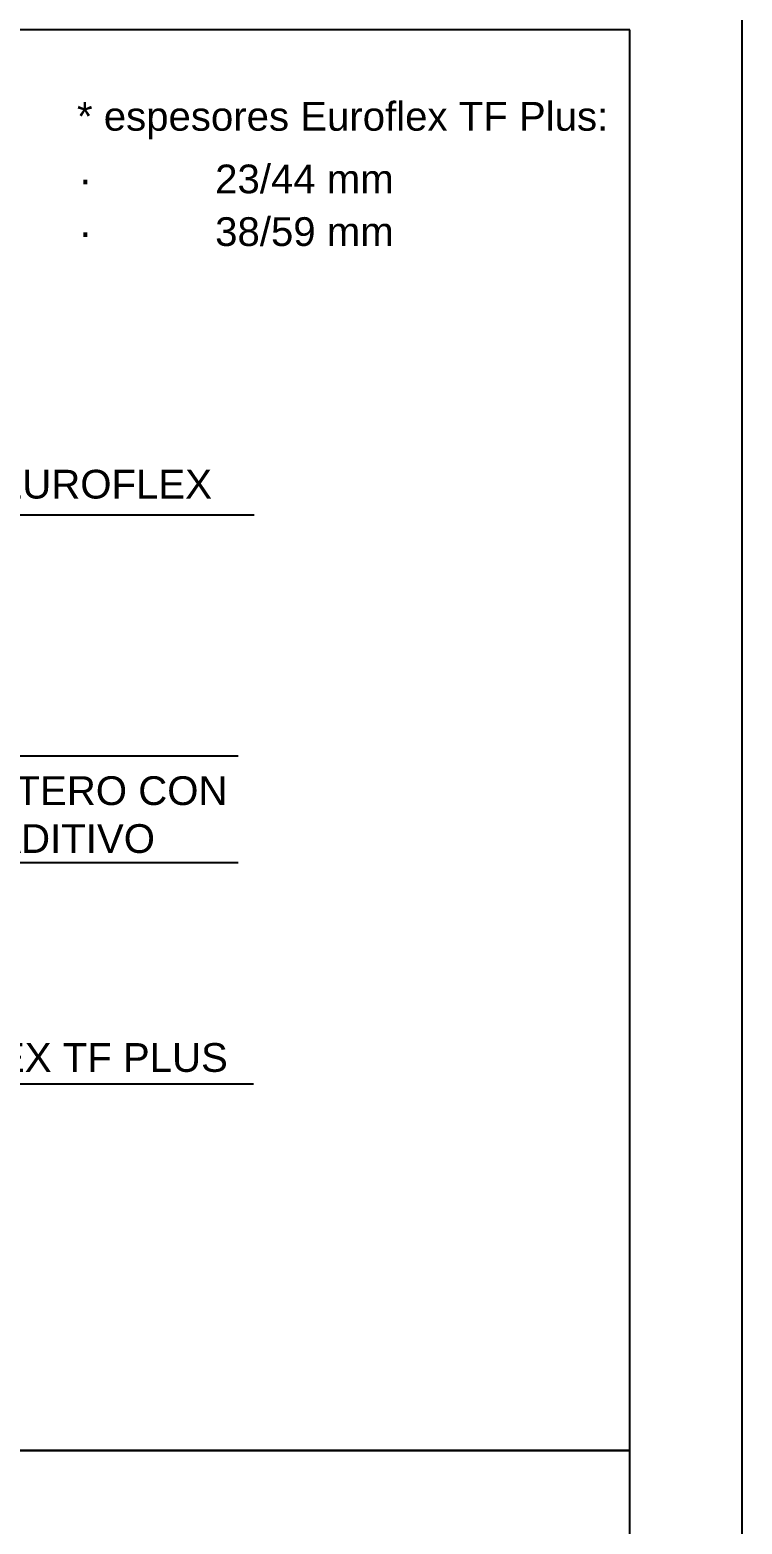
# Model space of a CAD drawing. Header units: millimetres. Extents: x 441156 to 441876, y 4514765 to 4515211.
# Drawn here: x 441495.12 to 441497.66, y 4515038.62 to 4515043.95 of the extents above; entities that cross this region are included whole.
import ezdxf

# ---------------------------------------------------------------- set-up
doc = ezdxf.new("R2010")
doc.units = ezdxf.units.MM
doc.layers.add('01_cartela', color=6, linetype='Continuous', plot=False)
doc.layers.add('01_textos', color=7, linetype='Continuous')
doc.layers.add('Cassette', color=7, linetype='Continuous')
doc.styles.add('NIEVES2', font='sanss___.ttf')

msp = doc.modelspace()

# ---------------------------------------------------------------- linework, layer by layer
for p, q in [((441497.26090462, 4515043.95291845), (441488.51090462, 4515043.95291845)), ((441497.26090462, 4515043.95291845), (441488.51090462, 4515043.95291845)), ((441497.26090462, 4515038.88287371), (441497.26090462, 4515043.95291845)), ((441497.26090462, 4515038.88287371), (441497.26090462, 4515043.95291845))]:
    msp.add_line(p, q)
at = {"color": 0, "linetype": 'Continuous'}
msp.add_line((441488.51090462, 4515038.88287371), (441497.26090462, 4515038.88287371), dxfattribs=at)
msp.add_line((441488.51090462, 4515038.88287371), (441497.26090462, 4515038.88287371), dxfattribs=at)
msp.add_lwpolyline([(441488.51090462, 4515033.06250383), (441497.26090462, 4515033.06250383), (441497.26090462, 4515038.88287371), (441488.51090462, 4515038.88287371)], close=True, dxfattribs=at)
at = {"layer": '01_cartela', "color": 3}
msp.add_lwpolyline([(441467.02291656, 4515048.45299148), (441467.02291656, 4515026.91796746), (441497.66090462, 4515026.91796746), (441497.66090462, 4515048.45299148)], close=True, dxfattribs=at)
at = {"layer": 'Cassette', "color": 5}
for points in [[(441495.9209497, 4515042.22124298, 0), (441493.5523122, 4515042.22124298, 0), (441490.5609679, 4515041.26620977, 0)], [(441493.5929639, 4515041.36271044, 0), (441495.86324891, 4515041.36271044, 0)], [(441493.52915621, 4515040.98109179, 0), (441495.86324891, 4515040.98109179, 0)], [(441495.91829529, 4515040.1901529, 0), (441493.62178869, 4515040.1901529, 0), (441493.1572956, 4515040.72853018, 0)]]:
    msp.add_polyline3d(points, dxfattribs=at)

# ---------------------------------------------------------------- texts
at = {"layer": '01_textos', "style": 'NIEVES2'}
for s, height, p in [('* espesores Euroflex TF Plus:', 0.1025611647, (441495.28835628, 4515043.5932178)), ('23/44 mm ', 0.102561165, (441495.78121378, 4515043.36969461)), ('·      ', 0.102561165, (441495.29436728, 4515043.36969461)), ('38/59 mm ', 0.102561165, (441495.78121378, 4515043.18171278)), ('·      ', 0.102561165, (441495.29436728, 4515043.18171278))]:
    msp.add_text(s, height=height, dxfattribs=at).set_placement(p)
at = {"layer": '01_textos', "char_height": 0.1025611647, "style": 'NIEVES2'}
for s, insert, width, attachment_point in [('CINTA PERIMETRAL EUROFLEX', (441493.57285592, 4515042.38298172), 5.9438764329, 1), ('MORTERO CON ADITIVO', (441495.28003792, 4515041.0141857), 1.1452451745, 8), ('PLANCHA EUROFLEX TF PLUS', (441493.70892309, 4515040.33690526), 2.257957333, 1)]:
    msp.add_mtext(s, dxfattribs=dict(at, insert=insert, width=width, attachment_point=attachment_point))

doc.saveas('drawing.dxf')
